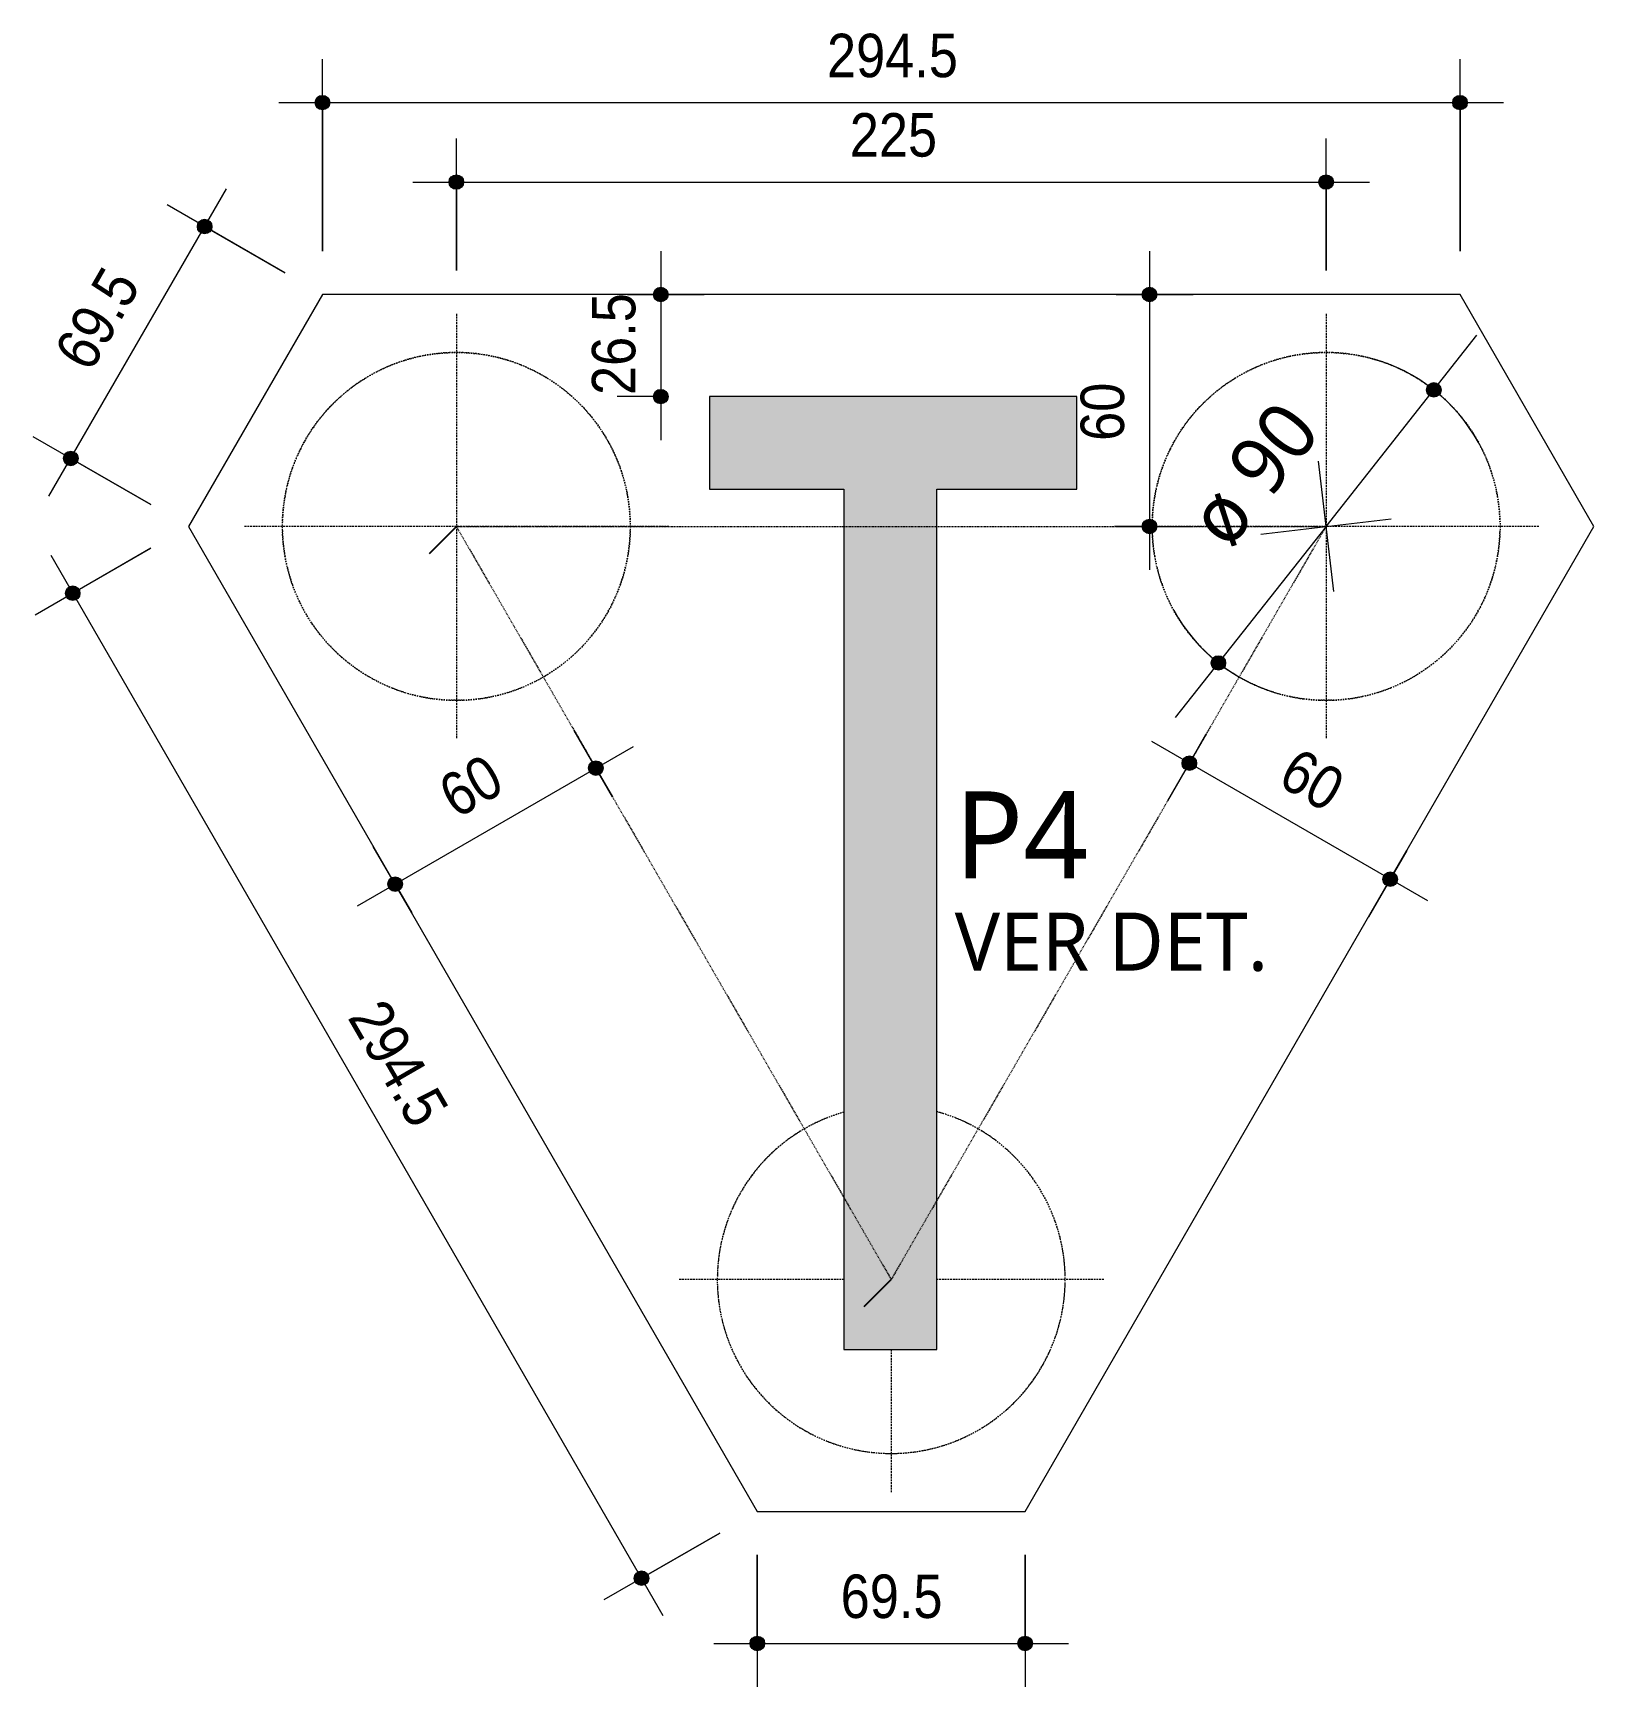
# Model space of a CAD drawing. Extents: x -2131 to 52870, y -3196 to 88043.
# Drawn here: x 47664.8 to 48068.6, y 373.3 to 801.2 of the extents above; entities that cross this region are included whole.
import ezdxf

# ---------------------------------------------------------------- set-up
doc = ezdxf.new("R2010")
doc.units = 0
for name, pattern in [('Hidden', [0.714375, 0.47625, -0.238125]), ('Overhead', [0.396875, 0.238125, -0.15875]), ('Traço', [0.635, 0.3175, -0.3175])]:
    doc.linetypes.add(name, pattern=pattern)
for name, color, linetype, lineweight in [('A-ANNO-DIMS', 7, 'Continuous', 9), ('A-ANNO-DIMS-75', 7, 'Continuous', 9), ('A-DETL-GENF', 7, 'Continuous', 18), ('A-DETL-THIN', 7, 'Continuous', 25), ('A-FLOR-OVHD', 7, 'Overhead', 18), ('G-ANNO-TEXT', 7, 'Continuous', 9), ('S-FNDN', 7, 'Continuous', 25), ('S-FNDN-HDLN', 7, 'Traço', 18)]:
    doc.layers.add(name, color=color, linetype=linetype, lineweight=lineweight)
doc.layers.add('A-DETL', color=7, linetype='Continuous', lineweight=18, true_color=0x00a600)
doc.styles.add('Fira Sans_3', font='', dxfattribs={"width": 0.9, "height": 11.25})
doc.styles.add('Gadugi', font='gadugi.ttf', dxfattribs={"height": 15})
doc.styles.add('Gadugi_6', font='gadugi.ttf', dxfattribs={"height": 22.5})
doc.styles.get('Fira Sans_3').set_extended_font_data('Fira Sans')
doc.dimstyles.new('PED_1_5mm_ESQ_7', dxfattribs={"dimscale": 30.48, "dimtxt": 15.344768, "dimasz": 0.492126, "dimexe": 0.369094, "dimexo": 0.369094, "dimgap": 0.073819, "dimtad": 1, "dimdec": 1, "dimrnd": 0.5, "dimdsep": 46, "dimtxsty": 'Fira Sans_3', "dimblk1": 'DOTSMALL', "dimblk2": 'DOTSMALL', "dimsah": 1, "dimcen": 0.09, "dimdle": 0.369094, "dimazin": 0, "dimtfac": 1, "dimtdec": 4, "dimtix": 1, "dimtmove": 0, "dimatfit": 3, "dimfxl": 1, "dimtvp": 1, "dimtolj": 1, "dimtzin": 0, "dimarcsym": 2})
doc.dimstyles.new('PED_Diâmetro_-_2_5_mm_GADUGI_1', dxfattribs={"dimscale": 30.48, "dimtxt": 15.557435, "dimasz": 0.492126, "dimexe": 0.590551, "dimexo": 0, "dimgap": 0.369094, "dimtad": 1, "dimjust": 3, "dimrnd": 0.01, "dimdsep": 46, "dimtxsty": 'Gadugi', "dimblk1": 'DOTSMALL', "dimblk2": 'DOTSMALL', "dimsah": 1, "dimcen": 0.09, "dimdle": 0.590551, "dimazin": 0, "dimtfac": 1, "dimtdec": 4, "dimtix": 1, "dimtmove": 0, "dimatfit": 2, "dimfxl": 1, "dimtvp": 1, "dimtolj": 1, "dimtzin": 0, "dimarcsym": 2})

# ---------------------------------------------------------------- blocks, each defined once
blk = doc.blocks.new('PED_BLTRG-3EST_R00 - 315x364x180 2-3763718-DT09 - BL390 _TERREO_')
at = {"layer": 'S-FNDN', "linetype": 'Hidden', "lineweight": 18}
for p, q in [((-37.01, 142.26), (-37.01, 179.13)), ((-92.01, 124.13), (-48.78, 124.13)), ((-24.78, 124.13), (17.99, 124.13)), ((-149.51, -125.73), (-149.51, -15.73)), ((75.49, -125.73), (75.49, -15.73)), ((-204.51, -70.73), (-94.51, -70.73)), ((20.49, -70.73), (130.49, -70.73))]:
    blk.add_line(p, q, dxfattribs=at)
at = {"layer": 'S-FNDN-HDLN'}
for centre in [(-149.51, -70.73), (75.49, -70.73)]:
    blk.add_circle(centre, 45, dxfattribs=at)
for start, end in [(360, 254.7711), (285.8202, 360)]:
    blk.add_arc((-37.01, 124.13), 45, start, end, dxfattribs=at)
blk = doc.blocks.new('DIMBLOCK690-DT09 - BL390 _TERREO_')
at = {"layer": 'A-ANNO-DIMS-75', "transparency": 16777216}
h = blk.add_hatch(color=256, dxfattribs=at)
edge = h.paths.add_edge_path(flags=0)
edge.add_arc((47739.65, 783.22), 1.88, 0, 360)
h = blk.add_hatch(color=256, dxfattribs=at)
edge = h.paths.add_edge_path(flags=0)
edge.add_arc((48033.93, 783.22), 1.88, 0, 360)
for p, q in [((47739.65, 744.82), (47739.65, 794.47)), ((48033.93, 744.82), (48033.93, 794.47)), ((47728.4, 783.22), (48045.18, 783.22)), ((47739.65, 783.22), (47739.65, 744.82)), ((48033.93, 783.22), (48033.93, 744.82))]:
    blk.add_line(p, q, dxfattribs=at)
for centre in [(47739.65, 783.22), (48033.93, 783.22)]:
    blk.add_circle(centre, 1.88, dxfattribs=at)
at = {"layer": 'A-ANNO-DIMS-75', "color": 0, "transparency": 16777216, "insert": (47870.17, 801.05), "char_height": 11.25, "width": 39.8964, "attachment_point": 1, "line_spacing_factor": 1.049215, "style": 'Fira Sans_3'}
blk.add_mtext('294.5', dxfattribs=at)
blk = doc.blocks.new('_DotSmall')
at = {"color": 0, "linetype": 'ByBlock', "const_width": 0.5}
blk.add_lwpolyline([(-0.0625, 0, 1), (0.0625, 0, 1)], format="xyb", close=True, dxfattribs=at)
blk = doc.blocks.new('DIMBLOCK691-DT09 - BL390 _TERREO_')
at = {"layer": 'A-ANNO-DIMS-75', "transparency": 16777216}
h = blk.add_hatch(color=256, dxfattribs=at)
edge = h.paths.add_edge_path(flags=0)
edge.add_arc((47774.29, 762.67), 1.88, 0, 360)
h = blk.add_hatch(color=256, dxfattribs=at)
edge = h.paths.add_edge_path(flags=0)
edge.add_arc((47999.29, 762.67), 1.88, 0, 360)
for p, q in [((47774.29, 739.82), (47774.29, 773.92)), ((47999.29, 739.82), (47999.29, 773.92)), ((47763.04, 762.67), (48010.54, 762.67)), ((47774.29, 762.67), (47774.29, 739.82)), ((47999.29, 762.67), (47999.29, 739.82))]:
    blk.add_line(p, q, dxfattribs=at)
for centre in [(47774.29, 762.67), (47999.29, 762.67)]:
    blk.add_circle(centre, 1.88, dxfattribs=at)
at = {"layer": 'A-ANNO-DIMS-75', "color": 0, "transparency": 16777216, "insert": (47876.07, 780.5), "char_height": 11.25, "width": 25.732, "attachment_point": 1, "line_spacing_factor": 1.049215, "style": 'Fira Sans_3'}
blk.add_mtext('225', dxfattribs=at)
blk = doc.blocks.new('DIMBLOCK692-DT09 - BL390 _TERREO_')
at = {"layer": 'A-ANNO-DIMS-75', "transparency": 16777216}
h = blk.add_hatch(color=256, dxfattribs=at)
edge = h.paths.add_edge_path(flags=0)
edge.add_arc((47709.18, 751.16), 1.88, 0, 360)
h = blk.add_hatch(color=256, dxfattribs=at)
edge = h.paths.add_edge_path(flags=0)
edge.add_arc((47674.54, 691.16), 1.88, 0, 360)
for p, q in [((47668.91, 681.42), (47714.8, 760.91)), ((47729.91, 739.2), (47699.44, 756.79)), ((47709.18, 751.16), (47729.91, 739.2)), ((47695.27, 679.2), (47664.79, 696.79)), ((47674.54, 691.16), (47695.27, 679.2))]:
    blk.add_line(p, q, dxfattribs=at)
for centre in [(47709.18, 751.16), (47674.54, 691.16)]:
    blk.add_circle(centre, 1.88, dxfattribs=at)
at = {"layer": 'A-ANNO-DIMS-75', "color": 0, "transparency": 16777216, "insert": (47669.88, 718.75), "char_height": 11.25, "width": 31.3978, "attachment_point": 1, "rotation": 60, "line_spacing_factor": 1.049215, "style": 'Fira Sans_3'}
blk.add_mtext('69.5', dxfattribs=at)
blk = doc.blocks.new('DIMBLOCK693-DT09 - BL390 _TERREO_')
at = {"layer": 'A-ANNO-DIMS-75', "transparency": 16777216}
h = blk.add_hatch(color=256, dxfattribs=at)
edge = h.paths.add_edge_path(flags=0)
edge.add_arc((47675.05, 656.28), 1.88, 0, 360)
h = blk.add_hatch(color=256, dxfattribs=at)
edge = h.paths.add_edge_path(flags=0)
edge.add_arc((47822.19, 401.42), 1.88, 0, 360)
for p, q in [((47695.27, 667.95), (47665.31, 650.65)), ((47675.05, 656.28), (47695.27, 667.95)), ((47827.82, 391.68), (47669.43, 666.02)), ((47842.41, 413.09), (47812.45, 395.8)), ((47822.19, 401.42), (47842.41, 413.09))]:
    blk.add_line(p, q, dxfattribs=at)
for centre in [(47675.05, 656.28), (47822.19, 401.42)]:
    blk.add_circle(centre, 1.88, dxfattribs=at)
at = {"layer": 'A-ANNO-DIMS-75', "color": 0, "transparency": 16777216, "insert": (47755.75, 552.16), "char_height": 11.25, "width": 39.8964, "attachment_point": 1, "rotation": 300, "line_spacing_factor": 1.049215, "style": 'Fira Sans_3'}
blk.add_mtext('294.5', dxfattribs=at)
blk = doc.blocks.new('DIMBLOCK694-DT09 - BL390 _TERREO_')
at = {"layer": 'A-ANNO-DIMS-75', "transparency": 16777216}
h = blk.add_hatch(color=256, dxfattribs=at)
edge = h.paths.add_edge_path(flags=0)
edge.add_arc((47852.15, 384.55), 1.88, 0, 360)
h = blk.add_hatch(color=256, dxfattribs=at)
edge = h.paths.add_edge_path(flags=0)
edge.add_arc((47921.43, 384.55), 1.88, 0, 360)
for p, q in [((47852.15, 407.47), (47852.15, 373.3)), ((47852.15, 384.55), (47852.15, 407.47)), ((47921.43, 407.47), (47921.43, 373.3)), ((47921.43, 384.55), (47921.43, 407.47)), ((47840.9, 384.55), (47932.68, 384.55))]:
    blk.add_line(p, q, dxfattribs=at)
for centre in [(47852.15, 384.55), (47921.43, 384.55)]:
    blk.add_circle(centre, 1.88, dxfattribs=at)
at = {"layer": 'A-ANNO-DIMS-75', "color": 0, "transparency": 16777216, "insert": (47873.71, 402.38), "char_height": 11.25, "width": 31.3978, "attachment_point": 1, "line_spacing_factor": 1.049215, "style": 'Fira Sans_3'}
blk.add_mtext('69.5', dxfattribs=at)
blk = doc.blocks.new('DIMBLOCK695-DT09 - BL390 _TERREO_')
at = {"layer": 'A-ANNO-DIMS-75', "transparency": 16777216}
h = blk.add_hatch(color=256, dxfattribs=at)
edge = h.paths.add_edge_path(flags=0)
edge.add_arc((48027.16, 708.9), 1.88, 0, 360)
h = blk.add_hatch(color=256, dxfattribs=at)
edge = h.paths.add_edge_path(flags=0)
edge.add_arc((47971.42, 638.24), 1.87, 0, 360)
for p, q in [((47999.29, 673.57), (48038.31, 723.03)), ((48001.28, 656.72), (47997.3, 690.42)), ((47999.29, 673.57), (47960.27, 624.11)), ((47982.44, 671.58), (48016.14, 675.56))]:
    blk.add_line(p, q, dxfattribs=at)
for centre, radius in [((48027.16, 708.9), 1.88), ((47971.42, 638.24), 1.87)]:
    blk.add_circle(centre, radius, dxfattribs=at)
for start, end in [(28.808, 74.6447), (208.808, 254.6447)]:
    blk.add_arc((47999.29, 673.57), 45, start, end, dxfattribs=at)
at = {"layer": 'A-ANNO-DIMS-75', "color": 0, "transparency": 16777216, "insert": (47962.28, 676.46), "char_height": 15, "width": 49.5798, "attachment_point": 1, "rotation": 51.7264, "line_spacing_factor": 1.02016, "style": 'Gadugi'}
blk.add_mtext('ø 90', dxfattribs=at)
blk = doc.blocks.new('DIMBLOCK696-DT09 - BL390 _TERREO_')
at = {"layer": 'A-ANNO-DIMS-75', "transparency": 16777216}
h = blk.add_hatch(color=256, dxfattribs=at)
edge = h.paths.add_edge_path(flags=0)
edge.add_arc((47827.18, 733.57), 1.88, 0, 360)
h = blk.add_hatch(color=256, dxfattribs=at)
edge = h.paths.add_edge_path(flags=0)
edge.add_arc((47827.18, 707.15), 1.88, 0, 360)
for p, q in [((47827.18, 744.82), (47827.18, 695.9)), ((47818.58, 733.57), (47838.43, 733.57)), ((47827.18, 733.57), (47818.58, 733.57)), ((47828.57, 707.15), (47815.93, 707.15)), ((47827.18, 707.15), (47828.57, 707.15))]:
    blk.add_line(p, q, dxfattribs=at)
for centre in [(47827.18, 733.57), (47827.18, 707.15)]:
    blk.add_circle(centre, 1.88, dxfattribs=at)
at = {"layer": 'A-ANNO-DIMS-75', "color": 0, "transparency": 16777216, "insert": (47809.35, 707.57), "char_height": 11.25, "width": 30.6895, "attachment_point": 1, "rotation": 90, "line_spacing_factor": 1.049215, "style": 'Fira Sans_3'}
blk.add_mtext('26.5', dxfattribs=at)
blk = doc.blocks.new('DIMBLOCK697-DT09 - BL390 _TERREO_')
at = {"layer": 'A-ANNO-DIMS-75', "transparency": 16777216}
h = blk.add_hatch(color=256, dxfattribs=at)
edge = h.paths.add_edge_path(flags=0)
edge.add_arc((47963.91, 612.29), 1.88, 0, 360)
h = blk.add_hatch(color=256, dxfattribs=at)
edge = h.paths.add_edge_path(flags=0)
edge.add_arc((48015.87, 582.29), 1.88, 0, 360)
for p, q in [((48025.62, 576.67), (47954.17, 617.92)), ((47968.21, 619.74), (47958.29, 602.55)), ((47963.91, 612.29), (47968.21, 619.74)), ((48020.17, 589.74), (48010.25, 572.55)), ((48015.87, 582.29), (48020.17, 589.74))]:
    blk.add_line(p, q, dxfattribs=at)
for centre in [(47963.91, 612.29), (48015.87, 582.29)]:
    blk.add_circle(centre, 1.88, dxfattribs=at)
at = {"layer": 'A-ANNO-DIMS-75', "color": 0, "transparency": 16777216, "insert": (47991.99, 616.67), "char_height": 11.25, "width": 18.8859, "attachment_point": 1, "rotation": 330, "line_spacing_factor": 1.049215, "style": 'Fira Sans_3'}
blk.add_mtext('60', dxfattribs=at)
blk = doc.blocks.new('DIMBLOCK698-DT09 - BL390 _TERREO_')
at = {"layer": 'A-ANNO-DIMS-75', "transparency": 16777216}
h = blk.add_hatch(color=256, dxfattribs=at)
edge = h.paths.add_edge_path(flags=0)
edge.add_arc((47810.4, 611.03), 1.88, 0, 360)
h = blk.add_hatch(color=256, dxfattribs=at)
edge = h.paths.add_edge_path(flags=0)
edge.add_arc((47758.44, 581.03), 1.88, 0, 360)
for p, q in [((47814.7, 603.58), (47804.77, 620.77)), ((47748.69, 575.4), (47820.14, 616.65)), ((47810.4, 611.03), (47814.7, 603.58)), ((47762.74, 573.58), (47752.81, 590.77)), ((47758.44, 581.03), (47762.74, 573.58))]:
    blk.add_line(p, q, dxfattribs=at)
for centre in [(47810.4, 611.03), (47758.44, 581.03)]:
    blk.add_circle(centre, 1.88, dxfattribs=at)
at = {"layer": 'A-ANNO-DIMS-75', "color": 0, "transparency": 16777216, "insert": (47768.69, 607.53), "char_height": 11.25, "width": 18.8859, "attachment_point": 1, "rotation": 30, "line_spacing_factor": 1.049215, "style": 'Fira Sans_3'}
blk.add_mtext('60', dxfattribs=at)
blk = doc.blocks.new('DIMBLOCK699-DT09 - BL390 _TERREO_')
at = {"layer": 'A-ANNO-DIMS-75', "transparency": 16777216}
h = blk.add_hatch(color=256, dxfattribs=at)
edge = h.paths.add_edge_path(flags=0)
edge.add_arc((47953.61, 733.57), 1.88, 0, 360)
h = blk.add_hatch(color=256, dxfattribs=at)
edge = h.paths.add_edge_path(flags=0)
edge.add_arc((47953.61, 673.57), 1.88, 0, 360)
for p, q in [((47953.61, 744.82), (47953.61, 662.32)), ((47945.01, 733.57), (47964.86, 733.57)), ((47953.61, 733.57), (47945.01, 733.57)), ((47945.01, 673.57), (47964.86, 673.57)), ((47953.61, 673.57), (47945.01, 673.57))]:
    blk.add_line(p, q, dxfattribs=at)
for centre in [(47953.61, 733.57), (47953.61, 673.57)]:
    blk.add_circle(centre, 1.88, dxfattribs=at)
at = {"layer": 'A-ANNO-DIMS-75', "color": 0, "transparency": 16777216, "insert": (47935.78, 695.7), "char_height": 11.25, "width": 18.8859, "attachment_point": 1, "rotation": 90, "line_spacing_factor": 1.049215, "style": 'Fira Sans_3'}
blk.add_mtext('60', dxfattribs=at)

msp = doc.modelspace()

# ---------------------------------------------------------------- hatches: boundary and pattern name
at = {"layer": 'A-DETL-GENF', "true_color": 0x808080}
msp.add_hatch(color=8, dxfattribs=at).paths.add_polyline_path([(47898.566, 460.584), (47898.566, 683.201), (47934.816, 683.201), (47934.816, 707.153), (47839.816, 707.153), (47839.816, 683.201), (47874.566, 683.201), (47874.566, 460.584), (47885.876, 460.584)], flags=0)

# ---------------------------------------------------------------- linework, layer by layer
at = {"layer": 'A-DETL', "color": 7}
for p, q in [((47934.816, 707.153), (47839.816, 707.153)), ((47839.816, 707.153), (47839.816, 683.201)), ((47934.816, 683.201), (47934.816, 707.153)), ((47839.816, 683.201), (47874.566, 683.201)), ((47874.566, 683.201), (47874.566, 460.584)), ((47898.566, 460.584), (47898.566, 683.201)), ((47898.566, 683.201), (47934.816, 683.201)), ((47874.566, 460.584), (47898.566, 460.584))]:
    msp.add_line(p, q, dxfattribs=at)
at = {"layer": 'A-DETL-THIN'}
for p, q in [((47774.29, 673.571), (47767.219, 666.5)), ((47886.79, 478.715), (47879.719, 471.644))]:
    msp.add_line(p, q, dxfattribs=at)
at = {"layer": 'A-FLOR-OVHD'}
for p, q in [((47774.29, 673.571), (47886.79, 478.715)), ((47774.29, 673.571), (47999.29, 673.571)), ((47999.29, 673.571), (47886.79, 478.715))]:
    msp.add_line(p, q, dxfattribs=at)
at = {"layer": 'S-FNDN', "lineweight": 18}
for p, q in [((47739.649, 733.571), (47705.008, 673.571)), ((48033.931, 733.571), (47739.649, 733.571)), ((48068.572, 673.571), (48033.931, 733.571)), ((47705.008, 673.571), (47852.149, 418.715)), ((47921.431, 418.715), (48068.572, 673.571)), ((47852.149, 418.715), (47921.431, 418.715))]:
    msp.add_line(p, q, dxfattribs=at)
at = {"layer": 'S-FNDN-HDLN'}
for centre, start, end in [((47774.29, 673.571), 111.81752, 116.98264), ((47774.29, 673.571), 107.39406, 111.69757), ((47774.29, 673.571), 102.06617, 107.21034), ((47774.29, 673.571), 97.60853, 101.93484), ((47774.29, 673.571), 92.3119, 97.44639), ((47774.29, 673.571), 87.83321, 92.16679), ((47774.29, 673.571), 82.55361, 87.6881), ((47774.29, 673.571), 78.06516, 82.39147), ((47774.29, 673.571), 72.78966, 77.93383), ((47774.29, 673.571), 68.30243, 72.60594), ((47774.29, 673.571), 63.01736, 68.18248), ((47999.29, 673.571), 111.81752, 116.98264), ((47999.29, 673.571), 107.39406, 111.69757), ((47999.29, 673.571), 102.06617, 107.21034), ((47999.29, 673.571), 97.60853, 101.93484), ((47999.29, 673.571), 92.3119, 97.44639), ((47999.29, 673.571), 87.83321, 92.16679), ((47999.29, 673.571), 82.55361, 87.6881), ((47999.29, 673.571), 78.06516, 82.39147), ((47999.29, 673.571), 72.78966, 77.93383), ((47999.29, 673.571), 68.30243, 72.60594), ((47999.29, 673.571), 63.01736, 68.18248), ((47774.29, 673.571), 121.56668, 126.76789), ((47774.29, 673.571), 117.19458, 121.45629), ((47774.29, 673.571), 58.54371, 62.80542), ((47774.29, 673.571), 53.23211, 58.43332), ((47999.29, 673.571), 121.56668, 126.76789), ((47999.29, 673.571), 117.19458, 121.45629), ((47999.29, 673.571), 58.54371, 62.80542), ((47999.29, 673.571), 53.23211, 58.43332), ((47774.29, 673.571), 131.31418, 136.57477), ((47774.29, 673.571), 127.01832, 131.21193), ((47774.29, 673.571), 48.78807, 52.98168), ((47774.29, 673.571), 43.42523, 48.68582), ((47999.29, 673.571), 131.31418, 136.57477), ((47999.29, 673.571), 127.01832, 131.21193), ((47999.29, 673.571), 48.78807, 52.98168), ((47999.29, 673.571), 43.42523, 48.68582), ((47774.29, 673.571), 141.06041, 146.42191), ((47774.29, 673.571), 136.88082, 140.96517), ((47774.29, 673.571), 39.03483, 43.11918), ((47774.29, 673.571), 33.57809, 38.93959), ((47999.29, 673.571), 141.06041, 146.42191), ((47999.29, 673.571), 136.88082, 140.96517), ((47999.29, 673.571), 39.03483, 43.11918), ((47999.29, 673.571), 33.57809, 38.93959), ((47774.29, 673.571), 146.81536, 150.71651), ((47774.29, 673.571), 29.28349, 33.18464), ((47999.29, 673.571), 146.81536, 150.71651), ((47999.29, 673.571), 29.28349, 33.18464), ((47774.29, 673.571), 150.80564, 156.35769), ((47774.29, 673.571), 23.64231, 29.19436), ((47999.29, 673.571), 150.80564, 156.35769), ((47999.29, 673.571), 23.64231, 29.19436), ((47774.29, 673.571), 156.90846, 160.46634), ((47774.29, 673.571), 19.53366, 23.09154), ((47999.29, 673.571), 156.90846, 160.46634), ((47999.29, 673.571), 19.53366, 23.09154), ((47774.29, 673.571), 160.55011, 166.55943), ((47774.29, 673.571), 13.44057, 19.44989), ((47999.29, 673.571), 160.55011, 166.55943), ((47999.29, 673.571), 13.44057, 19.44989), ((47774.29, 673.571), 170.29398, 178.62318), ((47774.29, 673.571), 167.47734, 170.21496), ((47774.29, 673.571), 9.78504, 12.52266), ((47774.29, 673.571), 1.37682, 9.70602), ((47999.29, 673.571), 170.29398, 178.62318), ((47999.29, 673.571), 167.47734, 170.21496), ((47999.29, 673.571), 9.78504, 12.52266), ((47999.29, 673.571), 1.37682, 9.70602), ((47774.29, 673.571), 181.37682, 189.70602), ((47774.29, 673.571), 350.29398, 358.62318), ((47999.29, 673.571), 181.37682, 189.70602), ((47999.29, 673.571), 350.29398, 358.62318), ((47774.29, 673.571), 189.78504, 192.52266), ((47774.29, 673.571), 347.47734, 350.21496), ((47999.29, 673.571), 189.78504, 192.52266), ((47999.29, 673.571), 347.47734, 350.21496), ((47774.29, 673.571), 193.44057, 199.44989), ((47774.29, 673.571), 340.55011, 346.55943), ((47999.29, 673.571), 193.44057, 199.44989), ((47999.29, 673.571), 340.55011, 346.55943), ((47774.29, 673.571), 199.53366, 203.09154), ((47774.29, 673.571), 203.64231, 209.19436), ((47774.29, 673.571), 330.80564, 336.35769), ((47774.29, 673.571), 336.90846, 340.46634), ((47999.29, 673.571), 199.53366, 203.09154), ((47999.29, 673.571), 203.64231, 209.19436), ((47999.29, 673.571), 330.80564, 336.35769), ((47999.29, 673.571), 336.90846, 340.46634), ((47774.29, 673.571), 209.28349, 213.18464), ((47774.29, 673.571), 326.81536, 330.71651), ((47999.29, 673.571), 209.28349, 213.18464), ((47999.29, 673.571), 326.81536, 330.71651), ((47774.29, 673.571), 213.57809, 218.93959), ((47774.29, 673.571), 321.06041, 326.42191), ((47999.29, 673.571), 213.57809, 218.93959), ((47999.29, 673.571), 321.06041, 326.42191), ((47774.29, 673.571), 219.03483, 223.11918), ((47774.29, 673.571), 223.42523, 228.68582), ((47774.29, 673.571), 311.31418, 316.57477), ((47774.29, 673.571), 316.88082, 320.96517), ((47999.29, 673.571), 219.03483, 223.11918), ((47999.29, 673.571), 223.42523, 228.68582), ((47999.29, 673.571), 311.31418, 316.57477), ((47999.29, 673.571), 316.88082, 320.96517), ((47774.29, 673.571), 228.78807, 232.98168), ((47774.29, 673.571), 307.01832, 311.21193), ((47999.29, 673.571), 228.78807, 232.98168), ((47999.29, 673.571), 307.01832, 311.21193), ((47774.29, 673.571), 233.23211, 238.43332), ((47774.29, 673.571), 238.54371, 242.80542), ((47774.29, 673.571), 243.01736, 248.18248), ((47774.29, 673.571), 291.81752, 296.98264), ((47774.29, 673.571), 297.19458, 301.45629), ((47774.29, 673.571), 301.56668, 306.76789), ((47999.29, 673.571), 233.23211, 238.43332), ((47999.29, 673.571), 238.54371, 242.80542), ((47999.29, 673.571), 243.01736, 248.18248), ((47999.29, 673.571), 291.81752, 296.98264), ((47999.29, 673.571), 297.19458, 301.45629), ((47999.29, 673.571), 301.56668, 306.76789), ((47774.29, 673.571), 248.30243, 252.60594), ((47774.29, 673.571), 252.78966, 257.93383), ((47774.29, 673.571), 258.06516, 262.39147), ((47774.29, 673.571), 277.60853, 281.93484), ((47774.29, 673.571), 282.06617, 287.21034), ((47774.29, 673.571), 287.39406, 291.69757), ((47999.29, 673.571), 248.30243, 252.60594), ((47999.29, 673.571), 252.78966, 257.93383), ((47999.29, 673.571), 258.06516, 262.39147), ((47999.29, 673.571), 277.60853, 281.93484), ((47999.29, 673.571), 282.06617, 287.21034), ((47999.29, 673.571), 287.39406, 291.69757), ((47774.29, 673.571), 262.55361, 267.6881), ((47774.29, 673.571), 267.83321, 272.16679), ((47774.29, 673.571), 272.3119, 277.44639), ((47999.29, 673.571), 262.55361, 267.6881), ((47999.29, 673.571), 267.83321, 272.16679), ((47999.29, 673.571), 272.3119, 277.44639), ((47886.79, 478.715), 72.78966, 74.8068), ((47886.79, 478.715), 117.19458, 121.45629), ((47886.79, 478.715), 111.81752, 116.98264), ((47886.79, 478.715), 107.39406, 111.69757), ((47886.79, 478.715), 105.797, 107.21034), ((47886.79, 478.715), 68.30243, 72.60594), ((47886.79, 478.715), 63.01736, 68.18248), ((47886.79, 478.715), 58.54371, 62.80542), ((47886.79, 478.715), 127.01832, 131.21193), ((47886.79, 478.715), 121.56668, 126.76789), ((47886.79, 478.715), 53.23211, 58.43332), ((47886.79, 478.715), 48.78807, 52.98168), ((47886.79, 478.715), 136.88082, 140.96517), ((47886.79, 478.715), 131.31418, 136.57477), ((47886.79, 478.715), 43.42523, 48.68582), ((47886.79, 478.715), 39.03483, 43.11918), ((47886.79, 478.715), 141.06041, 146.42191), ((47886.79, 478.715), 33.57809, 38.93959), ((47886.79, 478.715), 150.80564, 156.35769), ((47886.79, 478.715), 146.81536, 150.71651), ((47886.79, 478.715), 29.28349, 33.18464), ((47886.79, 478.715), 23.64231, 29.19436), ((47886.79, 478.715), 160.55011, 166.55943), ((47886.79, 478.715), 156.90846, 160.46634), ((47886.79, 478.715), 19.53366, 23.09154), ((47886.79, 478.715), 13.44057, 19.44989), ((47886.79, 478.715), 167.47734, 170.21496), ((47886.79, 478.715), 9.78504, 12.52266), ((47886.79, 478.715), 170.29398, 178.62318), ((47886.79, 478.715), 1.37682, 9.70602), ((47886.79, 478.715), 181.37682, 189.70602), ((47886.79, 478.715), 350.29398, 358.62318), ((47886.79, 478.715), 189.78504, 192.52266), ((47886.79, 478.715), 347.47734, 350.21496), ((47886.79, 478.715), 193.44057, 199.44989), ((47886.79, 478.715), 340.55011, 346.55943), ((47886.79, 478.715), 199.53366, 203.09154), ((47886.79, 478.715), 336.90846, 340.46634), ((47886.79, 478.715), 203.64231, 209.19436), ((47886.79, 478.715), 330.80564, 336.35769), ((47886.79, 478.715), 209.28349, 213.18464), ((47886.79, 478.715), 213.57809, 218.93959), ((47886.79, 478.715), 321.06041, 326.42191), ((47886.79, 478.715), 326.81536, 330.71651), ((47886.79, 478.715), 219.03483, 223.11918), ((47886.79, 478.715), 316.88082, 320.96517), ((47886.79, 478.715), 223.42523, 228.68582), ((47886.79, 478.715), 311.31418, 316.57477), ((47886.79, 478.715), 228.78807, 232.98168), ((47886.79, 478.715), 233.23211, 238.43332), ((47886.79, 478.715), 301.56668, 306.76789), ((47886.79, 478.715), 307.01832, 311.21193), ((47886.79, 478.715), 238.54371, 242.80542), ((47886.79, 478.715), 243.01736, 248.18248), ((47886.79, 478.715), 248.30243, 252.60594), ((47886.79, 478.715), 287.39406, 291.69757), ((47886.79, 478.715), 291.81752, 296.98264), ((47886.79, 478.715), 297.19458, 301.45629), ((47886.79, 478.715), 252.78966, 257.93383), ((47886.79, 478.715), 258.06516, 262.39147), ((47886.79, 478.715), 262.55361, 267.6881), ((47886.79, 478.715), 267.83321, 272.16679), ((47886.79, 478.715), 272.3119, 277.44639), ((47886.79, 478.715), 277.60853, 281.93484), ((47886.79, 478.715), 282.06617, 287.21034)]:
    msp.add_arc(centre, 45, start, end, dxfattribs=at)

# ---------------------------------------------------------------- block references
at = {"layer": 'S-FNDN', "lineweight": 18, "rotation": 180}
msp.add_blockref('PED_BLTRG-3EST_R00 - 315x364x180 2-3763718-DT09 - BL390 _TERREO_', (47849.783, 602.84), dxfattribs=at)

# ---------------------------------------------------------------- texts
at = {"layer": 'G-ANNO-TEXT', "attachment_point": 1}
for s, insert, char_height, width, style in [('P4', (47903.227, 605.016), 22.5, 42.68986, 'Gadugi_6'), ('VER DET.', (47903.227, 573.638), 15, 102.81642, 'Gadugi')]:
    msp.add_mtext(s, dxfattribs=dict(at, insert=insert, char_height=char_height, width=width, style=style))

# ---------------------------------------------------------------- dimensions: what is measured, and where the dimension line sits
at = {"layer": 'A-ANNO-DIMS'}
for base, p1, p2, override, picture, middle in [((48033.931, 783.22), (47739.649, 733.571), (48033.931, 733.571), {"dimpost": '<>', "dimfxl": 294.282032}, 'DIMBLOCK690-DT09 - BL390 _TERREO_', (47886.79, 791.275)), ((47999.29, 762.668), (47774.29, 728.571), (47999.29, 728.571), {"dimpost": '<>', "dimfxl": 225}, 'DIMBLOCK691-DT09 - BL390 _TERREO_', (47886.79, 770.641)), ((47921.431, 384.552), (47852.149, 418.715), (47921.431, 418.715), {"dimpost": '<>', "dimfxl": 69.282032}, 'DIMBLOCK694-DT09 - BL390 _TERREO_', (47886.79, 392.607))]:
    dim = msp.add_linear_dim(base=base, p1=p1, p2=p2, dimstyle='PED_1_5mm_ESQ_7', override=override, dxfattribs=at)
    dim.commit()
    dim.dimension.update_dxf_attribs({"geometry": picture, "text_midpoint": middle})
for base, p1, p2, angle, override, picture, middle in [((47709.179, 751.163), (47705.008, 673.571), (47739.649, 733.571), 60, {"dimpost": '<>', "dimfxl": 69.282032}, 'DIMBLOCK692-DT09 - BL390 _TERREO_', (47684.883, 725.19)), ((47827.181, 707.153), (47829.833, 733.571), (47839.816, 707.153), 90, {"dimpost": '<>', "dimfxl": 28.241453}, 'DIMBLOCK696-DT09 - BL390 _TERREO_', (47819.208, 720.362)), ((47953.609, 673.571), (47956.261, 733.571), (47956.261, 673.571), 90, {"dimpost": '<>', "dimfxl": 60}, 'DIMBLOCK699-DT09 - BL390 _TERREO_', (47945.636, 703.571)), ((47675.052, 656.276), (47852.149, 418.715), (47705.008, 673.571), 300, {"dimpost": '<>', "dimfxl": 294.282032}, 'DIMBLOCK693-DT09 - BL390 _TERREO_', (47755.598, 532.875)), ((47810.399, 611.029), (47757.111, 583.326), (47809.073, 613.326), 30, {"dimpost": '<>', "dimfxl": 60}, 'DIMBLOCK698-DT09 - BL390 _TERREO_', (47780.431, 602.934)), ((47963.912, 612.295), (48014.548, 579.998), (47962.587, 609.998), 330, {"dimpost": '<>', "dimfxl": 60}, 'DIMBLOCK697-DT09 - BL390 _TERREO_', (47993.88, 604.2))]:
    dim = msp.add_linear_dim(base=base, p1=p1, p2=p2, angle=angle, dimstyle='PED_1_5mm_ESQ_7', override=override, dxfattribs=at)
    dim.commit()
    dim.dimension.update_dxf_attribs({"geometry": picture, "text_midpoint": middle})
dim = msp.add_diameter_dim_2p(p1=(48027.164, 708.899), p2=(47971.416, 638.243), dimstyle='PED_Diâmetro_-_2_5_mm_GADUGI_1', override={"dimpost": 'ø<>'}, dxfattribs=at)
dim.commit()
dim.dimension.update_dxf_attribs({"geometry": 'DIMBLOCK695-DT09 - BL390 _TERREO_', "text_midpoint": (47984.135, 685.528)})

doc.saveas('drawing.dxf')
